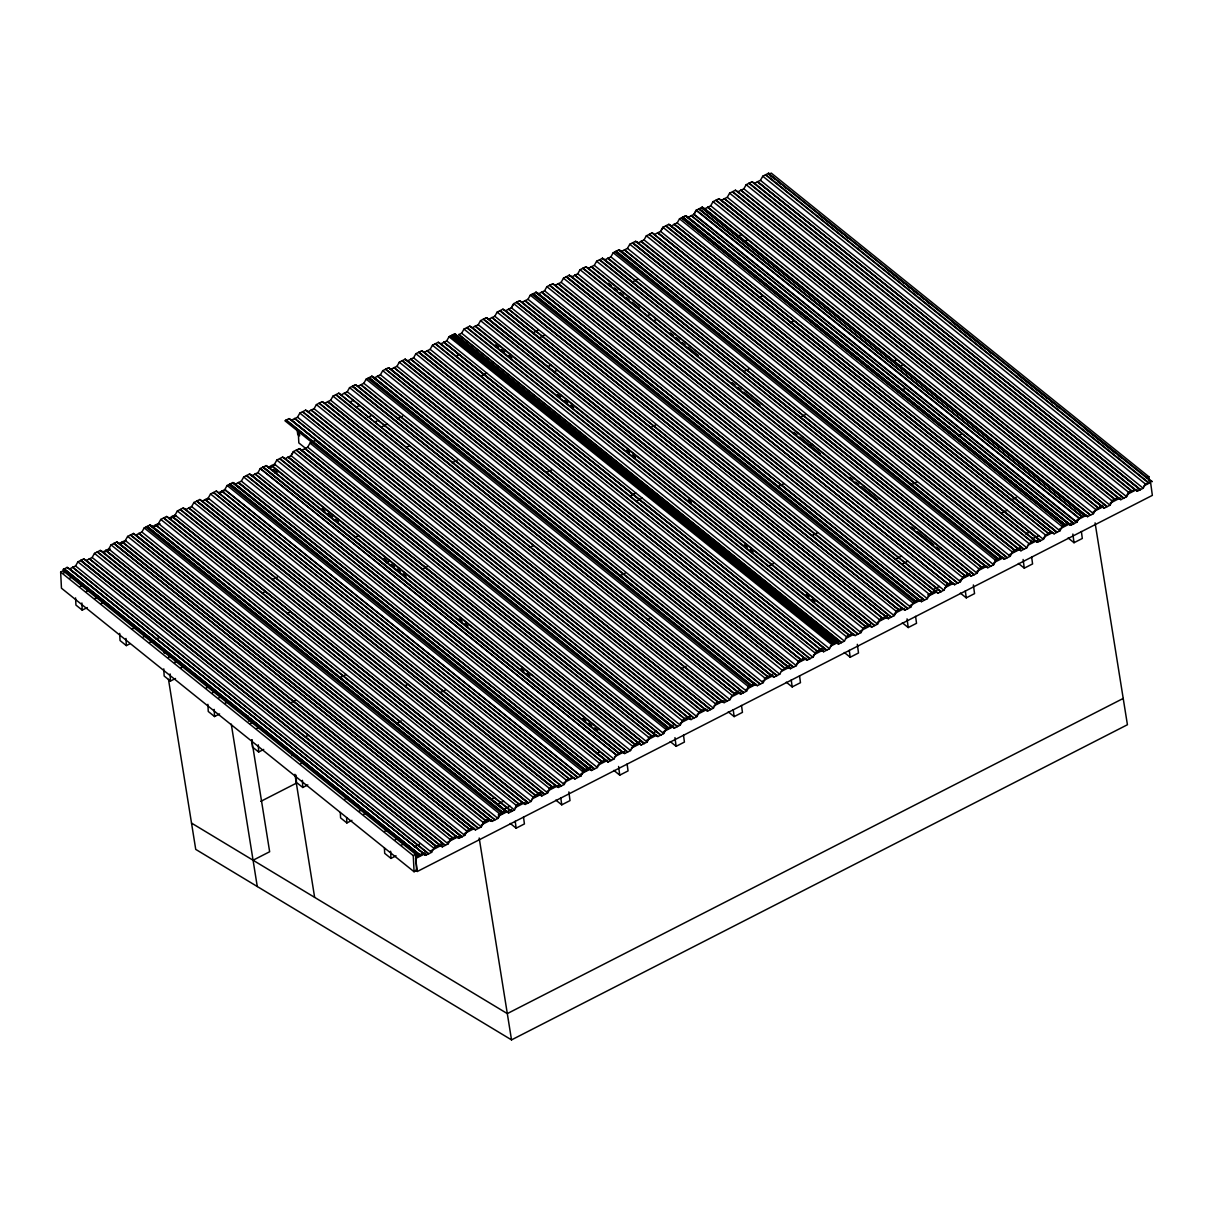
<?xml version="1.0" encoding="UTF-8"?>
<svg xmlns="http://www.w3.org/2000/svg" width="1213" height="1213" viewBox="0 0 1213 1213"><rect width="100%" height="100%" fill="white"/><g stroke="black" fill="none" stroke-linecap="round" stroke-linejoin="round"><path stroke-width="1.5" d="M64.122 569.079L67.124 567.366L69.732 568.958L425.763 855.286L428.614 853.664M442.336 846.841L439.713 845.249L436.65 846.917L80.634 560.467L83.697 558.89L86.305 560.482L442.336 846.841L445.383 845.279L89.337 558.784L445.11 845.416M89.368 558.92L92.143 557.495L94.478 553.371L100.285 550.414L102.908 551.96L458.908 838.35L461.971 836.788L105.834 550.293M105.667 550.566L102.893 551.991L100.27 550.444L456.285 836.803M461.986 836.743L105.925 550.368L108.73 549.004L111.05 544.895L116.857 541.923L119.465 543.515L122.301 541.893M122.255 542.09L478.271 828.449L475.496 829.874L472.873 828.282L116.842 541.968M130.443 535.145L133.43 533.447L489.446 819.836L492.069 821.398L494.843 819.973L138.873 533.402L495.116 819.821L497.906 818.411L500.241 814.317L503.046 813.028L146.925 526.578L144.211 527.928L141.876 532.037L138.995 533.356M147.258 526.503L150.018 524.956L152.626 526.548L508.641 812.907L511.704 811.345L155.704 524.941M511.431 811.482L155.491 524.88M163.861 517.875L519.543 804.507L163.528 518.042L166.59 516.48L169.214 518.057L525.229 804.431L528.277 802.87L172.155 516.359M528.004 803.006L172.049 516.465M541.802 795.94L539.194 794.348L533.386 797.32L531.067 801.444L528.277 802.87L172.276 516.42L175.036 515.07L177.371 510.961L183.178 507.989L185.801 509.536L541.802 795.94L544.88 794.288L188.743 507.883L191.624 506.594L193.944 502.47L197.022 500.999L553.067 787.313L555.766 785.872L558.389 787.464L564.212 784.477L566.547 780.353L569.276 779.064M544.592 794.454L188.728 507.913M197.006 500.954L199.751 499.513L202.359 501.09L558.389 787.464M569.413 779.08L213.594 492.417L216.323 491.022L572.339 777.427L574.962 778.973L577.737 777.548L221.767 490.992L578.01 777.412L580.8 775.986L583.15 771.893L585.909 770.558M230.197 483.972L232.911 482.547L235.519 484.123L591.55 770.498L594.325 769.072L238.279 482.683L235.519 484.123M605.499 760.46L249.484 474.056L252.107 475.648L608.122 762.007L605.514 760.415L599.707 763.386L597.372 767.511L594.597 768.936L238.582 482.562L241.357 481.136L243.692 477.027L249.484 474.056L252.122 475.602L608.138 761.961L611.17 760.445L255.094 473.934L257.929 472.661L260.264 468.536L263.357 467.005M610.912 760.521L255.155 474.086M263.221 467.187L266.072 465.58L268.68 467.157L624.695 753.531L630.533 750.544L632.868 746.42L638.66 743.448L641.283 745.04L644.103 743.417M667.681 728.634L284.903 420.729L289.058 418.606L291.666 420.198L674.443 728.043M660.645 735.139L304.857 448.492L660.918 735.002L657.855 736.564L655.247 734.972L649.44 737.944L647.105 742.053L644.33 743.478L288.315 456.998L285.252 458.681L282.644 457.089L279.915 458.484L635.93 744.858M294.623 418.5L291.666 420.198L674.443 728.073L677.491 726.511L294.729 418.515L677.218 726.587M296.366 450.22L299.232 448.613L301.84 450.19L657.855 736.564M327.601 401.806L324.826 403.232L322.218 401.639L316.411 404.611L314.076 408.736L311.15 410.024L694.063 718.035L696.853 716.61L699.173 712.486L704.98 709.529L707.588 711.106L710.682 709.499L327.601 401.7M338.791 393.164L724.176 702.63L721.553 701.038L718.824 702.433L336.062 394.559L338.791 393.164L721.553 701.084L724.176 702.63L726.951 701.205L344.31 393.057L727.224 701.069L730.014 699.643L732.334 695.519L738.141 692.562L740.749 694.139L743.584 692.517M352.619 386.174L355.379 384.673L357.987 386.265L740.749 694.139M757.337 685.663L754.713 684.071L751.681 685.77L368.888 377.759L371.951 376.197L374.559 377.789L757.337 685.663L763.159 682.676L765.494 678.552L768.299 677.294M760.111 684.238L377.425 376.121M760.399 684.011L377.47 376.121L380.397 374.802L382.732 370.678L388.524 367.706L391.147 369.298L773.909 677.172L776.987 675.535L394.134 367.584L391.147 369.298M405.097 359.275L790.482 668.697L787.874 667.105L785.145 668.499L402.367 360.625L405.112 359.23L407.735 360.777L790.497 668.651L793.56 667.044L410.676 359.109L413.557 357.835L415.877 353.711L418.621 352.316L801.641 660.206L418.955 352.149L421.684 350.739L424.307 352.331L807.07 660.206L810.117 658.644L427.158 350.678M793.272 667.271L410.767 359.26M435.528 343.658L818.047 651.836L435.194 343.825L438.272 342.263L440.88 343.855L823.642 651.73L826.705 650.168L443.867 342.142M826.432 650.229L443.7 342.278M858.213 634.035L855.165 635.597L852.542 634.02L846.75 636.977L844.415 641.101L841.64 642.526L458.848 334.515L461.653 333.226L463.973 329.102L469.78 326.13L472.388 327.722L475.42 326.024L858.213 634.035L861.003 632.61L863.322 628.501L869.13 625.529L871.738 627.121L874.528 625.696L491.917 317.533L488.975 319.246L486.368 317.654L483.305 319.262L866.067 627.106M428.538 853.907L72.644 567.275L428.811 853.755L431.585 852.345L433.92 848.221L436.65 846.917M436.983 846.704L80.968 560.285M97.54 551.809L453.45 838.41M505.563 310.71L888.341 618.6L885.702 617.053L879.91 620.01L877.575 624.134L874.8 625.559L492.053 317.594L494.813 316.259L497.133 312.135L502.94 309.163L505.548 310.755L888.325 618.63L891.373 617.068L508.611 309.194L511.386 307.768L513.736 303.675M891.1 617.205L508.459 309.103M113.795 543.53L470.128 829.844L114.037 543.5M904.898 610.154L902.29 608.562L899.212 610.139L896.483 611.534L894.148 615.643L511.37 307.753L513.721 303.659L519.513 300.688L522.136 302.28L904.898 610.154L907.946 608.592L525.214 300.657L522.136 302.28M478.271 828.388L481.318 826.887L483.653 822.778L489.461 819.806L492.084 821.353L133.43 533.447M486.747 821.246L130.686 534.933M533.023 293.88L536.116 292.197L538.724 293.789L921.501 601.663L924.276 600.238L541.544 292.166M503.289 812.771L506.033 811.315L508.641 812.907M558.359 283.736L561.134 282.311L563.469 278.202L566.198 276.791L949.066 584.772L946.231 586.076L943.911 590.185L941.121 591.61L558.359 283.615L555.311 285.298L552.688 283.706L549.625 285.313L932.706 593.142L929.658 594.552L927.323 598.676L924.549 600.101L541.756 292.09L538.724 293.789M574.962 275.169L957.709 583.135L574.704 275.199M574.871 275.108L577.722 273.835L580.041 269.711L585.849 266.739L588.457 268.331L971.234 576.205L974.1 574.553M591.262 266.799L974.009 574.795M553.037 787.313L549.974 788.844L547.639 792.953L544.864 794.379M599.677 259.809L602.421 258.263L605.044 259.855L987.807 567.729L990.596 566.304L607.789 258.414L610.867 256.868L613.202 252.744L615.946 251.349L998.875 559.299M561.164 786.039L205.118 499.65L202.359 501.09M569.61 778.837L572.354 777.381L574.977 778.928L216.323 491.022M615.946 251.394L619.009 249.772L621.617 251.364L1004.394 559.208M616.265 251.182L998.936 559.299L1001.771 557.662L1004.394 559.238L1007.169 557.828L624.422 249.833L1007.442 557.677L1010.217 556.267L1012.552 552.142L1018.359 549.171L1020.967 550.763L1024.015 549.201L641.283 241.281M586.197 770.391L230.167 483.942M1023.757 549.231L640.949 241.448L644.027 239.901L646.362 235.777L649.319 234.427M652.169 232.82L1037.54 542.272L1034.932 540.695L1032.202 542.09L649.425 234.215L652.169 232.82L1034.916 540.725L1037.54 542.272L1040.329 540.862L657.598 232.835L660.615 231.41L662.965 227.316L665.679 225.906L1048.79 533.705L666.013 225.724L668.742 224.329L671.35 225.921L1054.127 533.796L1057.175 532.234L674.307 224.208L677.188 222.934L679.523 218.81L685.679 215.671L688.287 217.248L1071.049 525.138L1068.441 523.546L1062.285 526.7L1059.965 530.809L1057.175 532.234M627.47 751.999L271.424 465.716L268.68 467.157M674.216 224.253L1056.902 532.371L674.261 224.238M682.585 217.294L1065.62 525.123L682.479 217.491M682.934 217.066L1065.651 525.153M644.058 743.614L288.057 457.149M691.228 215.55L1073.763 523.743M652.503 736.412L296.488 450.008M699.113 208.97L1081.935 516.647M1098.751 508.202L716.095 200.1L718.824 198.705L1101.586 506.625L1104.209 508.171L1106.984 506.746L724.313 198.629L1107.257 506.609L1110.047 505.184L1112.366 501.06L1118.174 498.103L1120.797 499.68L1126.619 496.693L1128.954 492.584L1134.762 489.612L1137.369 491.204L1143.207 488.217L1145.527 484.093L1148.347 482.835M724.222 198.871L721.447 200.281L718.824 198.705M702.282 710.954L319.368 403.262M1131.684 491.28L748.921 183.299L751.984 181.738L754.607 183.315L1137.369 491.204M1140.114 489.718L757.428 181.707L1140.19 489.582M757.473 181.692L760.43 180.343L762.765 176.219L768.572 173.247L769.467 173.777L768.557 173.292L1152.229 481.667L1151.334 481.136L1148.438 482.774M743.539 692.714L360.731 384.824L357.987 386.265M768.542 677.142L385.795 369.116M776.714 675.641L394.013 367.66M785.129 668.545L402.034 360.792L399.304 362.202L396.969 366.311L394.21 367.645M809.844 658.78L427.052 350.891L424.307 352.331M833.225 643.936L450.159 336.319L833.134 644.148M453.207 334.621L835.954 642.541L838.577 644.088L841.382 642.556M849.843 635.445L467.05 327.54M857.94 634.172L475.147 326.282M866.416 626.969L483.623 319.049M882.973 618.494L500.211 310.664M907.946 608.592L910.736 607.167L913.055 603.043L916.149 601.466M924.245 600.223L541.802 292.166L544.561 290.802L546.881 286.677L549.625 285.282M549.792 285.358L932.752 593.005L935.466 591.595L938.074 593.172L941.121 591.61M949.051 584.802L566.532 276.625L569.276 275.23L571.899 276.776L954.646 584.696L957.633 583.028M965.73 576.266L583.15 268.179M1032.187 542.135L649.182 234.473M704.874 208.727L1087.636 516.647L1085.013 515.055L1078.873 518.209L1076.538 522.333L693.745 214.428L696.095 210.334L702.251 207.18L1085.013 515.055L1087.636 516.647L1090.457 515.025M1123.572 498.255L740.84 190.183L1123.845 498.118M1132.047 491.053L749.255 183.133M1148.635 482.562L765.828 174.657M64.365 568.867L420.426 855.18L423.14 853.74L425.763 855.286L69.732 568.958L72.674 567.29M114.128 543.424L470.174 829.722L472.873 828.282L116.857 541.923M138.798 533.538L136.053 535.024L492.069 821.398M155.446 524.971L158.463 523.561L160.783 519.437L163.528 518.042M180.449 509.49L536.343 795.971M246.77 475.557L602.664 762.067M327.646 401.609L710.424 709.484M452.146 335.213L834.893 643.148L451.994 335.394M516.768 302.173L899.44 610.215M657.537 232.911L654.777 234.397M519.892 804.325L522.606 802.839L525.229 804.431M594.355 768.921L238.461 482.456M768.542 677.081L771.301 675.596L773.909 677.172M818.32 651.578L821.034 650.138L823.642 651.73M916.027 601.693L918.878 600.071L921.501 601.663M949.324 584.545L952.038 583.104L954.661 584.651L569.276 275.23M990.566 566.244L608.122 258.233M1015.599 550.672L632.852 242.691L635.582 241.296L638.22 242.843L1020.967 550.763M1090.381 515.161L707.619 207.332M1098.872 508.065L1101.601 506.579M1115.46 499.589L732.667 191.624L735.412 190.214L738.02 191.806L1120.797 499.68M105.652 550.459L461.698 836.94M205.179 499.529L561.437 785.903M213.549 492.569L569.261 779.004M344.477 393.103L347.236 391.769L349.571 387.644L352.649 386.174M418.834 352.361L801.353 660.236M420.38 855.286L64.046 568.942L62.97 569.519L419.001 855.893L420.077 855.408M503.304 812.816L147.076 526.624M685.618 719.536L688.408 718.005L691.016 719.597L693.806 718.066L311.119 410.055L308.254 411.707L305.631 410.13L302.568 411.798L685.648 719.552L302.795 411.768M499.877 310.771L882.988 618.539M1082.026 516.768L698.84 208.97M72.81 567.305L75.57 565.971L77.89 561.862L80.634 560.467L436.65 846.826M478.559 828.221L122.346 541.877L125.303 540.528L127.638 536.404L130.579 535.054M205.437 499.453L208.196 498.103L210.531 493.994L213.261 492.599M585.834 770.528L229.848 484.108L227.104 485.503L224.769 489.627L221.994 491.053M294.729 418.637L297.503 417.211L299.838 413.102L302.568 411.692M271.469 465.58L274.517 464.17L276.837 460.061L279.581 458.666L635.567 745.07M718.505 702.645L715.761 704.01L713.426 708.119L710.651 709.544L327.904 401.579L330.664 400.245L332.984 396.135L335.728 394.725L718.672 702.721M316.699 440.653L315.805 440.122L309.997 443.094L307.677 447.218L304.888 448.628M368.888 377.759L366.144 379.169L363.824 383.278L361.034 384.703L743.812 692.578L746.586 691.152L748.921 687.043L751.969 685.618L369.222 377.592M427.37 350.678L430.13 349.344L432.465 345.235L435.194 343.825M454.845 333.772L838.486 642.223L837.607 641.662L831.815 644.619L829.48 648.743L826.705 650.168L443.958 342.233L446.718 340.868L449.037 336.744L454.845 333.772L455.724 334.348M475.451 326.161L478.225 324.735L480.56 320.626L483.29 319.216M525.214 300.657L527.958 299.293L530.293 295.168L533.038 293.758L915.815 601.739M982.121 567.805L979.391 569.109L977.056 573.218L974.282 574.644L591.489 266.633L594.294 265.344L596.629 261.235L599.358 259.825L982.196 567.851L985.199 566.137L987.807 567.729M632.519 242.858L1015.311 550.869L632.519 242.858L629.79 244.268L627.455 248.377L624.68 249.802M702.797 207.893L701.902 207.362L1084.649 515.282L1085.574 515.768L702.236 207.226L704.859 208.772L710.697 205.785L713.032 201.676L715.761 200.266L1098.523 508.247M724.51 198.644L727.269 197.31L729.604 193.185L732.334 191.79L1115.081 499.711M741.082 190.244L743.857 188.819L746.177 184.71L748.921 183.299M445.383 845.279L448.158 843.854L450.493 839.745L453.45 838.395M461.85 836.697L464.746 835.378L467.081 831.254L469.901 829.95M511.704 811.345L514.479 809.92L516.814 805.811L519.558 804.446M580.784 775.971L224.754 489.597L580.8 775.986L583.119 771.877L227.104 485.503M611.17 760.445L613.96 759.02L616.28 754.911L619.282 753.516L262.978 467.187M660.918 735.002L663.693 733.577L666.028 729.453L668.757 728.058L285.995 420.214M677.491 726.511L680.266 725.086L682.601 720.977L685.33 719.673M776.957 675.611L779.747 674.185L782.067 670.076L784.902 668.772M793.545 667.135L796.319 665.71L798.654 661.585L801.384 660.19M957.709 583.135L960.484 581.709L962.819 577.585L965.639 576.296M990.869 566.168L993.644 564.742L995.979 560.633L998.708 559.329M1024.015 549.201L1026.805 547.776L1029.124 543.667L1032.036 542.332M1076.886 522.151L1079.221 518.027L696.444 210.152L694.124 214.276L687.938 217.43L685.33 215.853L1068.077 523.758L1070.7 525.305L1076.886 522.151L694.094 214.246M707.922 207.211L1090.684 515.085L1093.459 513.66L1095.794 509.551L1098.538 508.186M150.897 525.517L506.928 811.846M372.831 376.758L755.623 684.602M536.98 292.773L919.772 600.617M589.806 769.467L232.911 482.547L591.55 770.498M672.699 727.057L289.058 418.606M1002.651 558.223L619.009 249.772M352.558 386.265L735.078 694.124M458.757 334.545L841.367 642.663M699.401 208.803L1081.966 516.677M668.757 728.164L671.82 726.481L674.443 728.073M982.348 567.76L599.692 259.658M607.91 258.187L605.044 259.855M740.885 190.153L738.02 191.806M668.985 728.134L286.313 420.016M735.305 694.2L352.634 386.083M1040.405 540.619L657.81 232.699L1040.602 540.71L1043.377 539.3L1045.727 535.206L1048.532 533.872M180.282 509.642L536.116 796.031M503.137 812.998L147.273 526.351M768.784 174.384L771.271 173.11L1148.878 476.739L1149.06 480.333M341.399 394.741L344.189 393.33M374.559 377.789L377.349 376.364M407.72 360.822L410.494 359.397M440.88 343.855L443.655 342.43M505.548 310.755L508.338 309.33M574.659 275.396L571.884 276.822L569.261 275.275M588.457 268.331L591.535 266.678M624.407 249.939L621.617 251.364L1004.394 559.238M640.98 241.463L638.205 242.888L635.567 241.342L1018.344 549.216M671.35 225.921L674.14 224.496M754.607 183.315L757.382 181.905M350.026 402.019L353.377 400.29M356.319 407.068L359.685 405.354M455.527 356.304L458.893 354.59M652.154 736.594L296.154 450.175L293.425 451.585L291.075 455.663L288.315 457.119L644.361 743.433M60.65 572.081L63.137 570.807L415.771 854.361L416.559 870.464L414.073 871.738L61.454 588.199L60.65 572.081L413.269 855.635L414.073 871.738M86.305 560.482L89.095 559.057M152.626 526.548L155.4 525.123M169.214 518.057L171.988 516.632M188.561 508.156L185.786 509.581L183.163 508.035L539.179 794.394M218.947 492.614L221.721 491.189M252.107 475.648L254.882 474.222M301.84 450.19L304.615 448.78M119.556 544.349L126.288 540.892M153.247 527.109L159.98 523.652M170.093 518.482L173.459 516.768M205.452 500.378L208.833 498.664M218.931 493.494L225.679 490.037M269.468 467.627L272.834 465.913M63.258 573.218L66.624 571.505M103.681 552.537L110.413 549.095M120.512 543.924L123.878 542.211M155.87 525.836L159.252 524.107M169.35 518.937L176.082 515.495M219.871 493.084L223.237 491.371M268.71 468.097L275.442 464.655M368.055 417.257L371.421 415.543M533.083 332.817L538.147 330.239M632.443 281.977L637.492 279.399M69.566 578.283L72.932 576.554M275.002 473.161L278.368 471.432M374.362 422.321L377.728 420.593M539.391 337.881L544.44 335.288M738.095 236.201L741.461 234.473M382.338 426.521L387.402 423.944M397.5 418.773L402.549 416.18M481.697 375.681L486.747 373.104M744.403 241.266L747.769 239.537M80.194 586.364L83.561 584.636M86.487 591.428L89.853 589.715M94.766 598.555L98.132 596.826M547.76 366.766L551.127 365.037M647.105 315.926L650.471 314.197M75.57 597.903L75.934 605.075L82.226 610.139L87.291 607.546M101.058 603.619L104.439 601.891M405.87 447.658L409.236 445.929M554.053 371.83L557.419 370.101M653.413 320.99L656.779 319.262M759.02 297.503L762.386 295.775M452.1 462.835L457.149 460.243M132.262 628.971L135.629 627.242M119.678 633.383L120.042 640.54L126.334 645.604L129.715 643.876M143.195 636.977L146.576 635.248M149.366 642.602L152.732 640.873M156.098 639.145L159.464 637.432M272.288 579.693L277.337 577.115M354.803 537.465L358.169 535.752M261.75 593.369L265.116 591.641M790.527 322.81L793.893 321.081M168.395 657.31L171.776 655.581M174.702 662.374L178.068 660.645M174.566 662.844L177.932 661.115M546.729 472.403L551.779 469.825M743.751 371.587L748.8 369.01M180.858 667.893L184.224 666.18M286.95 613.611L290.316 611.883M386.31 562.771L389.676 561.058M650.699 427.492L655.748 424.914M163.785 668.848L164.149 676.005L170.442 681.069L175.506 678.492M422.048 569.337L427.097 566.759M206.074 688.135L209.44 686.422M212.502 692.775L215.884 691.046M218.81 697.839L222.176 696.11M224.966 703.343L228.332 701.63M529.763 547.381L533.144 545.668M630.805 495.677L635.855 493.1M893.511 361.262L896.877 359.548M207.893 704.313L208.257 711.47L214.549 716.549L219.614 713.957M637.113 500.742L642.162 498.164M800.459 417.166L805.508 414.573M899.803 366.326L903.185 364.597M250.166 723.615L253.547 721.887M290.589 702.934L295.638 700.356M339.428 677.946L346.16 674.504M901.881 390.146L905.247 388.418M256.474 728.679L259.84 726.951M808.813 446.05L812.194 444.322M252.001 739.778L252.365 746.95L258.657 752.015L263.721 749.422M778.882 486.216L783.932 483.638M305.251 736.852L308.618 735.123M404.611 686.012L407.977 684.299M620.161 575.72L625.211 573.143M300.718 763.705L304.099 761.991M440.167 692.668L445.398 690.015M396.135 723.509L401.185 720.931M958.558 435.71L961.954 433.996M260.765 801.384L296.078 783.31M296.108 775.243L296.472 782.415L302.765 787.48L307.829 784.887M647.424 619.813L650.79 618.084M812.452 535.373L817.501 532.78M911.812 484.533L916.861 481.94M768.238 566.274L773.288 563.696M344.826 799.185L348.207 797.457M253.077 860.229L269.65 851.738L251.728 739.869M359.093 811.27L362.46 809.556M340.307 812.513L340.58 817.88L346.873 822.945L351.937 820.352M363.733 814.317L367.099 812.589M680.993 668.939L686.042 666.362M894.86 559.511L901.593 556.054M1011.051 500.059L1016.1 497.466M902.836 563.711L907.885 561.119M1002.196 512.872L1007.245 510.279M384.294 831.527L387.66 829.798M395.241 839.714L398.607 837.986M401.397 845.143L404.763 843.414M490.643 799.473L494.009 797.76M384.415 847.978L384.688 853.346L390.98 858.41L396.045 855.832M414.437 846.765L419.486 844.172M496.951 804.537L503.683 801.096M596.296 753.698L599.662 751.969M1025.713 533.978L1029.079 532.249M1146.391 478.013L1148.878 476.739M413.269 855.635L415.771 854.361M503.243 809.602L509.976 806.145M653.125 732.91L656.491 731.181M934.344 589.002L939.393 586.425M1032.02 539.027L1038.753 535.585M415.407 856.469L418.788 854.74M484.533 821.11L487.899 819.382M536.783 794.363L540.164 792.635M583.999 770.21L589.7 767.238M636.249 743.478L639.63 741.75M683.45 719.324L690.197 715.867M735.715 692.578L739.081 690.849M818.79 650.016L822.156 648.288M946.807 584.499L950.173 582.786M415.801 856.818L424.216 852.512M434.33 847.341L441.062 843.899M449.477 839.593L456.209 836.136M466.323 830.966L473.055 827.524M483.153 822.353L488.217 819.776M498.316 814.605L505.048 811.148M515.965 805.568L521.893 802.536M533.675 796.501L540.422 793.059M548.837 788.753L555.569 785.296M582.513 771.513L590.928 767.207M599.358 762.901L604.408 760.308M633.034 745.661L639.767 742.22M648.182 737.913L654.929 734.471M670.076 726.708L673.442 724.98M681.873 720.674L690.288 716.367M698.703 712.061L705.45 708.619M715.549 703.449L718.915 701.721M734.077 693.972L737.443 692.244M747.542 687.074L754.274 683.632M764.387 678.461L772.802 674.155M786.282 667.256L789.648 665.528M798.063 661.221L804.795 657.78M814.909 652.609L821.641 649.167M831.739 643.997L835.105 642.268M846.901 636.234L851.951 633.656M863.732 627.621L870.479 624.164M878.894 619.858L887.31 615.552M895.74 611.246L900.789 608.668M914.253 601.769L917.619 600.041M927.733 594.87L937.831 589.7M946.246 585.394L951.31 582.816M963.092 576.782L969.824 573.34M978.254 569.018L984.986 565.576M995.085 560.406L1001.832 556.964M1011.93 551.794L1020.345 547.488M1030.459 542.317L1033.825 540.589M1047.289 533.69L1050.655 531.976M1062.452 525.942L1067.501 523.349M1099.494 506.989L1102.86 505.26M1111.29 500.954L1118.022 497.512M1128.12 492.342L1131.486 490.613M453.556 838.168L456.3 836.773L458.908 838.35M586.197 770.3L588.927 768.906M801.717 660.024L804.462 658.629L807.085 660.175L421.684 350.739M817.971 651.806L815.227 653.11L812.892 657.203L810.011 658.507M965.882 576.023L968.611 574.628L971.234 576.205M1048.775 533.614L1051.504 532.204L1054.127 533.796M425.702 853.376L415.589 858.546L417.348 871.465L1152.35 495.374L1150.591 482.456L1143.844 485.897M430.767 850.783L442.563 844.748M447.612 842.156L459.424 836.121M464.473 833.528L474.586 828.358M481.334 824.901L491.447 819.73M498.194 816.273L511.674 809.374M515.055 807.646L525.168 802.475M531.901 799.033L542.029 793.848M547.078 791.27L558.875 785.22M563.939 782.643L574.052 777.457M580.8 774.015L590.913 768.83M597.66 765.388L607.774 760.202M614.506 756.76L624.619 751.59M631.366 748.133L639.797 743.827M646.544 740.37L656.658 735.199M663.405 731.742L673.518 726.572M680.25 723.115L690.379 717.944M697.111 714.487L707.224 709.317M713.972 705.86L724.085 700.689M730.833 697.248L740.946 692.062M746.01 689.469L756.124 684.299M762.856 680.857L772.969 675.671M781.399 671.365L789.83 667.044M796.577 663.602L806.69 658.416M813.438 654.975L823.551 649.804M830.299 646.347L838.729 642.041M845.461 638.584L853.891 634.278M860.639 630.821L870.752 625.65M877.499 622.193L887.613 617.023M894.36 613.566L904.473 608.395M909.523 605.803L921.319 599.768M928.066 596.311L936.497 592.005M944.927 587.683L953.357 583.377M960.105 579.92L970.218 574.75M976.95 571.308L987.079 566.122M993.811 562.68L1003.924 557.495M1008.989 554.917L1020.785 548.867M1027.532 545.425L1037.646 540.24M1044.393 536.798L1052.823 532.477M1059.555 529.035L1071.367 523M1076.416 520.407L1086.53 515.237M1093.277 511.78L1103.39 506.609M1110.138 503.152L1120.251 497.982M1126.998 494.525L1137.112 489.355M891.373 617.068L894.148 615.643L896.483 611.534L513.721 303.659M510.248 823.43L516.147 828.176L524.425 823.93L523.485 816.986M555.842 800.095L561.74 804.841L570.019 800.595L568.852 791.922M613.869 770.407L619.752 775.152L628.046 770.907L627.106 763.963M670.228 741.568L676.126 746.313L684.42 742.068L683.48 735.123M728.255 711.879L734.153 716.61L742.447 712.38L741.507 705.435M786.282 682.191L792.18 686.922L800.474 682.692L799.534 675.747M844.309 652.488L850.207 657.234L858.501 652.988L857.318 644.315M902.336 622.8L908.234 627.546L916.528 623.3L915.588 616.356M960.362 593.112L966.261 597.857L974.555 593.612L973.372 584.939M1018.389 563.423L1024.288 568.154L1032.581 563.924L1031.641 556.979M1068.122 537.966L1074.021 542.711L1082.314 538.466L1081.374 531.521M1123.208 698.445L507.307 1013.598L191.518 823.096M168.486 679.371L195.733 849.388L511.522 1039.89L1127.423 724.737L1095.081 522.864M262.994 467.248L619.024 753.5M627.637 751.863L271.757 465.549M582.786 268.361L965.518 576.236M1140.356 489.491L757.685 181.707M450.144 336.228L832.876 644.118M849.54 635.673L466.717 327.707M130.382 535.054L486.383 821.474M888.325 618.63L502.94 309.163M624.695 753.531L622.087 751.939L619.358 753.334L263.327 466.975M425.748 855.317L67.124 567.366M415.483 870.267L417.348 871.465M768.223 677.263L385.461 369.283M770.27 175.567L774.698 179.13M777.639 181.495L780.596 183.876M783.537 186.241L786.494 188.622M818.942 214.716L842.535 233.684M845.491 236.065L848.448 238.43M858.759 246.739L861.715 249.105M885.323 268.088L904.489 283.508M907.445 285.874L910.387 288.239M913.344 290.62L917.771 294.183M920.712 296.548L923.669 298.914M926.611 301.294L929.567 303.659M951.689 321.46L985.623 348.738M988.565 351.103L991.521 353.483M1018.071 374.832L1047.562 398.546M1050.519 400.927L1053.46 403.292M1056.417 405.673L1059.374 408.038M1084.437 428.204L1115.414 453.116M1118.371 455.481L1121.312 457.847M608.532 283.251L611.473 285.616M614.415 287.981L617.356 290.347M620.298 292.712L623.239 295.077M626.196 297.443L629.138 299.808M632.079 302.189L639.433 308.102M670.334 332.953L673.276 335.319M676.217 337.684L679.174 340.049M682.115 342.415L685.057 344.78M687.998 347.145L698.294 355.439M732.136 382.656L735.093 385.021M738.035 387.387L740.976 389.752M743.918 392.117L760.111 405.142M793.954 432.359L796.896 434.724M799.837 437.089L820.443 453.647M849.873 477.316L852.815 479.681M855.756 482.061L858.698 484.427M861.639 486.792L877.833 499.801M911.676 527.018L914.617 529.384M917.559 531.749L933.752 544.773M936.694 547.139L939.635 549.504M495.662 344.871L498.604 347.236M501.545 349.602L504.487 351.967M508.914 355.53L511.856 357.896M557.464 394.574L560.421 396.939M564.833 400.487L567.775 402.852M570.716 405.218L573.658 407.598M626.636 450.19L629.577 452.555M632.519 454.92L635.46 457.286M688.438 499.892L691.38 502.258M744.357 544.864L747.299 547.23M750.256 549.595L753.197 551.96M806.175 594.567L809.116 596.932M812.058 599.298L815 601.663M306.192 448.825L298.823 442.912L298.201 430.372M273.501 469.522L276.443 471.887M322.127 508.626L325.084 510.991M328.026 513.357L332.453 516.92M335.394 519.285L338.351 521.651M384.036 558.389L386.977 560.77M391.39 564.318L394.346 566.683M397.288 569.064L400.245 571.429M403.186 573.794L406.128 576.175M459.181 618.827L462.138 621.208M465.079 623.573L468.021 625.938M521.074 668.606L524.031 670.971M526.973 673.351L529.929 675.717M582.968 718.369L585.924 720.749M588.866 723.115L591.823 725.48M594.764 727.861L597.706 730.226M768.147 173.459L1150.925 481.379M765.494 174.824L1148.271 482.744M762.765 176.219L1145.542 484.123M760.415 180.312L1143.207 488.217M751.984 181.738L1134.746 489.658M746.177 184.71L1128.969 492.599M743.842 188.803L1126.619 496.693M735.412 190.214L1118.159 498.134M729.604 193.185L1112.397 501.09M727.254 197.279L1110.047 505.184M721.462 200.251L1104.224 508.126L721.447 200.281M713.032 201.676L1095.809 509.566M710.682 205.755L1093.459 513.66M696.095 210.334L1078.888 518.239M691.334 215.687L1074.127 523.531M687.953 217.4L698.248 225.724M701.205 228.044L760.066 275.457M763.038 277.792L821.898 325.19M824.855 327.525L883.731 374.923M886.688 377.258L945.564 424.656M948.521 426.991L1001.513 469.658M1004.47 471.978L1007.397 474.389M1010.353 476.724L1063.346 519.391M1066.303 521.711L1070.7 525.305M685.679 215.671L1068.426 523.591M679.523 218.81L1062.3 526.715M677.172 222.904L1059.965 530.809M646.362 235.777L1029.14 543.682M644.012 239.871L1026.805 547.776M629.79 244.268L1012.567 552.173M627.439 248.362L1010.217 556.267M618.6 249.984L1001.362 557.904M614.87 251.925L997.632 559.784M613.202 252.744L995.994 560.649M610.852 256.838L993.644 564.742M602.421 258.263L985.199 566.137L602.421 258.308M596.629 261.235L979.407 569.14M594.279 265.329L977.056 573.218M585.849 266.739L968.596 574.659M580.041 269.711L962.834 577.615M577.706 273.804L960.484 581.709M566.198 276.791L948.975 584.772M563.469 278.202L946.246 586.106M561.119 282.295L943.911 590.185M558.056 283.857L940.848 591.762M555.311 285.252L938.074 593.172M552.688 283.706L935.45 591.626M546.881 286.677L929.674 594.582M544.546 290.771L927.323 598.676M536.101 292.197L918.863 600.117M535.676 292.409L918.453 600.329M533.356 293.607L916.179 601.496M531.976 294.35L914.738 602.224M530.293 295.168L913.086 603.073M527.943 299.262L910.736 607.167M524.88 300.839L907.673 608.729M519.513 300.688L902.275 608.608M497.133 312.135L879.925 620.04M494.783 316.229L877.575 624.134M488.991 319.201L871.738 627.121M869.13 625.529L486.368 317.654L869.115 625.574M480.56 320.626L863.338 628.531M478.21 324.72L861.003 632.61M472.403 327.677L855.165 635.597M469.78 326.13L852.542 634.05M463.973 329.102L846.765 637.007M461.637 333.196L844.415 641.101M454.435 333.984L837.197 641.904M532.386 397.743L535.327 400.108M588.32 442.745L591.277 445.11M650.153 492.478L653.094 494.843M711.986 542.211L714.927 544.576M773.818 591.944L776.76 594.309M835.651 641.677L838.577 644.088M449.053 336.774L831.83 644.649M446.702 340.838L829.48 648.743M438.272 342.263L821.019 650.183M432.465 345.235L815.242 653.14L812.907 657.219L430.115 349.329M415.877 353.711L798.67 661.616M413.542 357.805L796.319 665.71M405.112 359.23L787.859 667.15M399.304 362.202L782.097 670.107M396.954 366.296L779.747 674.185M382.732 370.678L765.509 678.583M380.382 374.772L763.159 682.676M371.951 376.197L754.698 684.117M371.542 376.409L754.304 684.314M367.812 378.35L750.574 686.194M366.144 379.169L748.937 687.058M363.794 383.263L746.586 691.152M355.379 384.673L738.126 692.593M352.301 386.341L735.063 694.23M349.571 387.644L732.349 695.549M347.221 391.738L730.014 699.643M332.984 396.135L715.776 704.025M330.649 400.229L713.426 708.119M324.841 403.186L707.588 711.106M322.218 401.639L704.965 709.56M319.14 403.216L701.918 711.136M316.411 404.611L699.188 712.516M314.061 408.705L696.853 716.61M308.269 411.677L691.016 719.597M305.631 410.13L688.393 718.051M299.838 413.102L682.616 720.992M297.488 417.181L680.266 725.086M315.395 440.334L671.411 726.739M309.997 443.094L666.043 729.483M307.647 447.188L663.693 733.577M649.455 737.959L293.425 451.585L291.09 455.694L647.105 742.053M285.267 458.635L641.283 745.04M282.644 457.089L638.644 743.493M276.837 460.061L632.883 746.45M274.502 464.154L630.533 750.544M266.072 465.58L622.072 751.984M257.914 472.63L613.96 759.02M246.421 475.632L602.406 762.037M243.692 477.027L599.722 763.417M241.342 481.121L597.372 767.511M232.487 482.759L588.517 769.148M228.772 484.7L584.787 771.059M210.531 493.994L566.562 780.384M208.181 498.088L564.212 784.477M199.751 499.513L555.751 785.918M193.944 502.47L549.989 788.859M191.609 506.564L547.639 792.953M177.371 510.961L533.402 797.35M175.021 515.055L531.067 801.444M166.59 516.48L522.606 802.885M160.783 519.437L516.829 805.826M158.448 523.531L514.479 809.92M150.018 524.956L506.018 811.361M149.593 525.168L505.624 811.558M145.878 527.109L501.894 813.468M144.211 527.928L500.241 814.317L497.891 818.381L141.86 532.022M127.638 536.404L483.669 822.793M125.288 540.498L481.318 826.887M119.481 543.469L475.496 829.874M111.05 544.895L467.096 831.284M108.7 548.989L464.746 835.378M97.207 551.976L453.207 838.38M94.478 553.371L450.508 839.76M92.127 557.464L448.158 843.854M83.697 558.89L439.713 845.294M77.89 561.862L433.936 848.251M75.555 565.955L431.585 852.345M479.18 838.016L511.522 1039.89M291.332 751.924L291.939 755.654M294.926 774.303L314.637 897.362M247.846 715.64L248.741 721.235M231.274 724.116L257.277 886.521M163.71 649.501L164.301 653.231M1072.853 534.038L1074.021 542.711M1023.105 559.481L1024.288 568.154M965.321 590.913L966.261 597.857M907.051 618.857L908.234 627.546M849.267 650.289L850.207 657.234M791.24 679.977L792.18 686.922M733.213 709.681L734.153 716.61M674.959 737.625L676.126 746.313M618.585 766.48L619.752 775.152M560.8 797.896L561.74 804.841M515.207 821.231L516.147 828.176M298.868 430.281L299.626 435.816L297.761 434.603L297.261 430.918M390.631 851.253L390.98 858.41M346.6 817.577L346.873 822.945M302.416 780.323L302.765 787.48M258.308 744.843L258.657 752.015M214.201 709.378L214.549 716.549M170.093 673.912L170.442 681.069M125.985 638.447L126.334 645.604M81.878 602.982L82.226 610.139M662.935 227.301L660.6 231.395L1043.377 539.3L1045.712 535.176L662.935 227.301M196.809 501.166L552.734 787.571L196.779 501.181M516.541 302.355L899.197 610.184L516.526 302.386M1084.255 515.449L701.493 207.575L1084.255 515.48M1064.301 525.669L681.524 217.794L1064.301 525.699M1051.504 532.204L668.742 224.329L1051.504 532.249M771.301 675.596L388.524 367.706L771.286 675.626M655.247 734.972L299.232 448.613L655.232 735.017M616.28 754.911L260.264 468.536L616.295 754.926"/></g></svg>
